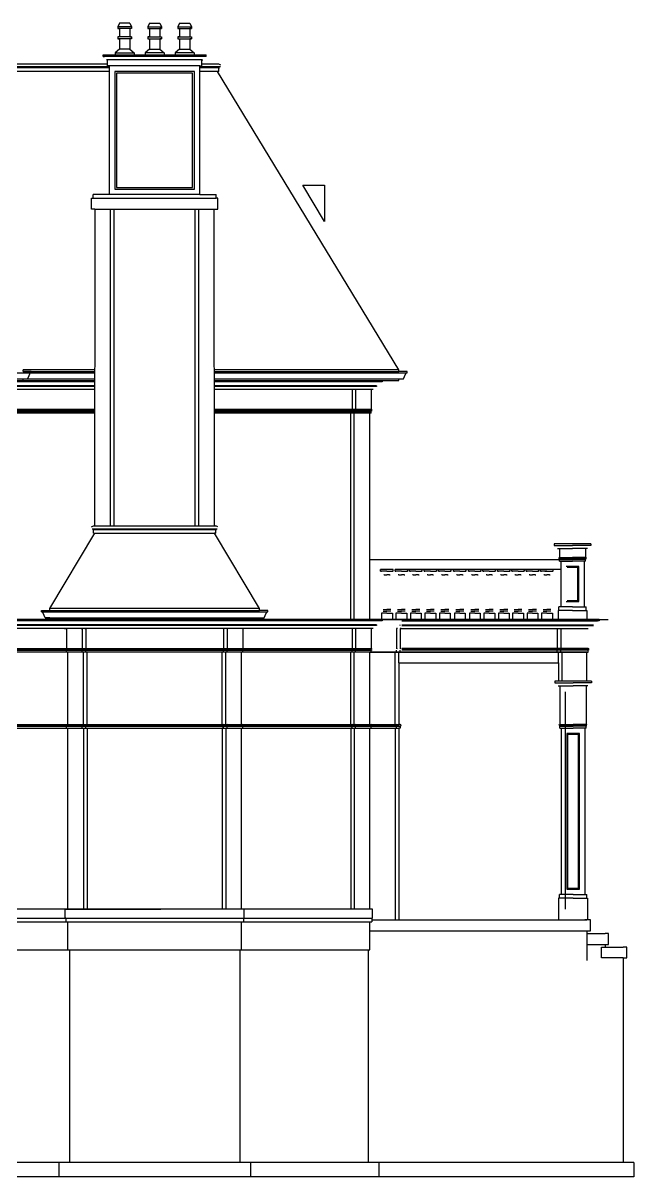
# Model space of a CAD drawing. Header units: metres. Extents: x 0 to 1127, y 0 to 641.
# Drawn here: x 789 to 1127, y 0 to 638 of the extents above; entities that cross this region are included whole.
import ezdxf

# ---------------------------------------------------------------- set-up
doc = ezdxf.new("R2010")
doc.units = ezdxf.units.M

msp = doc.modelspace()

# ---------------------------------------------------------------- linework, layer by layer
at = {"layer": 'EL-Balcony'}
for p, q in [((1082.7, 349.83), (1082.7, 348.83)), ((1082.7, 348.83), (1092.82, 348.83)), ((1084.57, 347.2), (1085.57, 347.2)), ((1085.57, 347.2), (1085.57, 342.2)), ((1085.57, 347.2), (1092.82, 347.2)), ((1102.95, 348.83), (1092.82, 348.83)), ((1100.07, 347.2), (1092.82, 347.2)), ((1100.07, 347.2), (1100.07, 342.2)), ((1101.07, 347.2), (1100.07, 347.2)), ((1102.95, 349.83), (1102.95, 348.83)), ((1085.02, 341.93), (1085.57, 342.2)), ((1085.13, 341.45), (1092.82, 341.45)), ((1085.57, 341.2), (1085.38, 341.2)), ((1085.57, 342.2), (1092.82, 342.2)), ((1085.57, 340.2), (1085.57, 341.2)), ((1085.57, 341.2), (1092.82, 341.2)), ((1085.57, 340.2), (1086.32, 340.2)), ((1086.32, 340.2), (1092.82, 340.2)), ((1100.07, 342.2), (1092.82, 342.2)), ((1100.51, 341.45), (1092.82, 341.45)), ((1100.07, 341.2), (1092.82, 341.2)), ((1099.32, 340.2), (1092.82, 340.2)), ((1100.07, 340.2), (1099.32, 340.2)), ((1100.62, 341.93), (1100.07, 342.2)), ((1100.07, 341.2), (1100.26, 341.2)), ((1100.07, 340.2), (1100.07, 341.2)), ((986.75, 334.7, -2.69), (986.75, 335.7, -2.69)), ((993.75, 335.7, -2.69), (986.75, 335.7, -2.69)), ((986.75, 334.7, -2.69), (987.25, 334.7, -2.69)), ((990.25, 334.7, 23.13), (986.96, 334.7, 23.22)), ((988.78, 332.7, -2.69), (988.45, 332.7, -2.69)), ((988.78, 332.7, 23.19), (990.25, 332.7, 23.11)), ((990.25, 334.7, 23.13), (993.53, 334.7, 23.22)), ((991.71, 332.7, 23.19), (990.25, 332.7, 23.11)), ((991.71, 332.7, -2.69), (992.05, 332.7, -2.69)), ((993.75, 334.7, -2.69), (993.25, 334.7, -2.69)), ((993.75, 334.7, -2.69), (993.75, 335.7, -2.69)), ((994.75, 334.7, -2.69), (994.75, 335.7, -2.69)), ((1001.75, 335.7, -2.69), (994.75, 335.7, -2.69)), ((994.75, 334.7, -2.69), (995.25, 334.7, -2.69)), ((998.25, 334.7, 23.13), (994.96, 334.7, 23.22)), ((996.78, 332.7, -2.69), (996.45, 332.7, -2.69)), ((996.78, 332.7, 23.19), (998.25, 332.7, 23.11)), ((998.25, 334.7, 23.13), (1001.53, 334.7, 23.22)), ((999.71, 332.7, 23.19), (998.25, 332.7, 23.11)), ((999.71, 332.7, -2.69), (1000.05, 332.7, -2.69)), ((1001.75, 334.7, -2.69), (1001.25, 334.7, -2.69)), ((1001.75, 334.7, -2.69), (1001.75, 335.7, -2.69)), ((1002.75, 334.7, -2.69), (1002.75, 335.7, -2.69)), ((1009.75, 335.7, -2.69), (1002.75, 335.7, -2.69)), ((1002.75, 334.7, -2.69), (1003.25, 334.7, -2.69)), ((1006.25, 334.7, 23.13), (1002.96, 334.7, 23.22)), ((1004.78, 332.7, -2.69), (1004.45, 332.7, -2.69)), ((1004.78, 332.7, 23.19), (1006.25, 332.7, 23.11)), ((1006.25, 334.7, 23.13), (1009.53, 334.7, 23.22)), ((1007.71, 332.7, 23.19), (1006.25, 332.7, 23.11)), ((1007.71, 332.7, -2.69), (1008.05, 332.7, -2.69)), ((1009.75, 334.7, -2.69), (1009.25, 334.7, -2.69)), ((1009.75, 334.7, -2.69), (1009.75, 335.7, -2.69)), ((1010.75, 334.7, -2.69), (1010.75, 335.7, -2.69)), ((1017.75, 335.7, -2.69), (1010.75, 335.7, -2.69)), ((1010.75, 334.7, -2.69), (1011.25, 334.7, -2.69)), ((1014.25, 334.7, 23.13), (1010.96, 334.7, 23.22)), ((1012.78, 332.7, -2.69), (1012.45, 332.7, -2.69)), ((1012.78, 332.7, 23.19), (1014.25, 332.7, 23.11)), ((1014.25, 334.7, 23.13), (1017.53, 334.7, 23.22)), ((1015.71, 332.7, 23.19), (1014.25, 332.7, 23.11)), ((1015.71, 332.7, -2.69), (1016.05, 332.7, -2.69)), ((1017.75, 334.7, -2.69), (1017.25, 334.7, -2.69)), ((1017.75, 334.7, -2.69), (1017.75, 335.7, -2.69)), ((1018.75, 334.7, -2.69), (1018.75, 335.7, -2.69)), ((1025.75, 335.7, -2.69), (1018.75, 335.7, -2.69)), ((1018.75, 334.7, -2.69), (1019.25, 334.7, -2.69)), ((1022.25, 334.7, 23.13), (1018.96, 334.7, 23.22)), ((1020.78, 332.7, -2.69), (1020.45, 332.7, -2.69)), ((1020.78, 332.7, 23.19), (1022.25, 332.7, 23.11)), ((1022.25, 334.7, 23.13), (1025.53, 334.7, 23.22)), ((1023.71, 332.7, 23.19), (1022.25, 332.7, 23.11)), ((1023.71, 332.7, -2.69), (1024.05, 332.7, -2.69)), ((1025.75, 334.7, -2.69), (1025.25, 334.7, -2.69)), ((1025.75, 334.7, -2.69), (1025.75, 335.7, -2.69)), ((1027.01, 334.7, -2.69), (1027.01, 335.7, -2.69)), ((1034.01, 335.7, -2.69), (1027.01, 335.7, -2.69)), ((1027.01, 334.7, -2.69), (1027.51, 334.7, -2.69)), ((1030.51, 334.7, 23.13), (1027.23, 334.7, 23.22)), ((1029.04, 332.7, -2.69), (1028.71, 332.7, -2.69)), ((1029.04, 332.7, 23.19), (1030.51, 332.7, 23.11)), ((1030.51, 334.7, 23.13), (1033.79, 334.7, 23.22)), ((1031.97, 332.7, 23.19), (1030.51, 332.7, 23.11)), ((1031.97, 332.7, -2.69), (1032.31, 332.7, -2.69)), ((1034.01, 334.7, -2.69), (1033.51, 334.7, -2.69)), ((1034.01, 334.7, -2.69), (1034.01, 335.7, -2.69)), ((1035.35, 334.7, -2.69), (1035.35, 335.7, -2.69)), ((1042.35, 335.7, -2.69), (1035.35, 335.7, -2.69)), ((1035.35, 334.7, -2.69), (1035.85, 334.7, -2.69)), ((1038.85, 334.7, 23.13), (1035.57, 334.7, 23.22)), ((1037.39, 332.7, -2.69), (1037.05, 332.7, -2.69)), ((1037.39, 332.7, 23.19), (1038.85, 332.7, 23.11)), ((1038.85, 334.7, 23.13), (1042.14, 334.7, 23.22)), ((1040.32, 332.7, 23.19), (1038.85, 332.7, 23.11)), ((1040.32, 332.7, -2.69), (1040.65, 332.7, -2.69)), ((1042.35, 334.7, -2.69), (1041.85, 334.7, -2.69)), ((1042.35, 334.7, -2.69), (1042.35, 335.7, -2.69)), ((1043.35, 334.7, -2.69), (1043.35, 335.7, -2.69)), ((1050.35, 335.7, -2.69), (1043.35, 335.7, -2.69)), ((1043.35, 334.7, -2.69), (1043.85, 334.7, -2.69)), ((1046.85, 334.7, 23.13), (1043.57, 334.7, 23.22)), ((1045.39, 332.7, -2.69), (1045.05, 332.7, -2.69)), ((1045.39, 332.7, 23.19), (1046.85, 332.7, 23.11)), ((1046.85, 334.7, 23.13), (1050.14, 334.7, 23.22)), ((1048.32, 332.7, 23.19), (1046.85, 332.7, 23.11)), ((1048.32, 332.7, -2.69), (1048.65, 332.7, -2.69)), ((1050.35, 334.7, -2.69), (1049.85, 334.7, -2.69)), ((1050.35, 334.7, -2.69), (1050.35, 335.7, -2.69)), ((1051.35, 334.7, -2.69), (1051.35, 335.7, -2.69)), ((1058.35, 335.7, -2.69), (1051.35, 335.7, -2.69)), ((1051.35, 334.7, -2.69), (1051.85, 334.7, -2.69)), ((1054.85, 334.7, 23.13), (1051.57, 334.7, 23.22)), ((1053.39, 332.7, -2.69), (1053.05, 332.7, -2.69)), ((1053.39, 332.7, 23.19), (1054.85, 332.7, 23.11)), ((1054.85, 334.7, 23.13), (1058.14, 334.7, 23.22)), ((1056.32, 332.7, 23.19), (1054.85, 332.7, 23.11)), ((1056.32, 332.7, -2.69), (1056.65, 332.7, -2.69)), ((1058.35, 334.7, -2.69), (1057.85, 334.7, -2.69)), ((1058.35, 334.7, -2.69), (1058.35, 335.7, -2.69)), ((1059.23, 334.7, -2.69), (1059.23, 335.7, -2.69)), ((1066.23, 335.7, -2.69), (1059.23, 335.7, -2.69)), ((1059.23, 334.7, -2.69), (1059.73, 334.7, -2.69)), ((1062.73, 334.7, 23.13), (1059.45, 334.7, 23.22)), ((1061.27, 332.7, -2.69), (1060.93, 332.7, -2.69)), ((1061.27, 332.7, 23.19), (1062.73, 332.7, 23.11)), ((1062.73, 334.7, 23.13), (1066.02, 334.7, 23.22)), ((1064.2, 332.7, 23.19), (1062.73, 332.7, 23.11)), ((1064.2, 332.7, -2.69), (1064.53, 332.7, -2.69)), ((1066.23, 334.7, -2.69), (1065.73, 334.7, -2.69)), ((1066.23, 334.7, -2.69), (1066.23, 335.7, -2.69)), ((1067.23, 334.7, -2.69), (1067.23, 335.7, -2.69)), ((1074.23, 335.7, -2.69), (1067.23, 335.7, -2.69)), ((1067.23, 334.7, -2.69), (1067.73, 334.7, -2.69)), ((1070.73, 334.7, 23.13), (1067.45, 334.7, 23.22)), ((1069.27, 332.7, -2.69), (1068.93, 332.7, -2.69)), ((1069.27, 332.7, 23.19), (1070.73, 332.7, 23.11)), ((1070.73, 334.7, 23.13), (1074.02, 334.7, 23.22)), ((1072.2, 332.7, 23.19), (1070.73, 332.7, 23.11)), ((1072.2, 332.7, -2.69), (1072.53, 332.7, -2.69)), ((1074.23, 334.7, -2.69), (1073.73, 334.7, -2.69)), ((1080.98, 335.7, 15.3), (1073.98, 335.7, 15.3)), ((1074.23, 334.7, -2.69), (1074.23, 335.7, -2.69)), ((1075.23, 334.7, -2.69), (1075.23, 335.7, -2.69)), ((1082.23, 335.7, -2.69), (1075.23, 335.7, -2.69)), ((1075.23, 334.7, -2.69), (1075.73, 334.7, -2.69)), ((1078.73, 334.7, 23.13), (1075.45, 334.7, 23.22)), ((1077.27, 332.7, -2.69), (1076.93, 332.7, -2.69)), ((1077.27, 332.7, 23.19), (1078.73, 332.7, 23.11)), ((1077.48, 334.7, 41.13), (1080.76, 334.7, 41.21)), ((1078.73, 334.7, 23.13), (1082.02, 334.7, 23.22)), ((1080.2, 332.7, 23.19), (1078.73, 332.7, 23.11)), ((1080.2, 332.7, -2.69), (1080.53, 332.7, -2.69)), ((1082.23, 334.7, -2.69), (1081.73, 334.7, -2.69)), ((1082.23, 334.7, -2.69), (1082.23, 335.7, -2.69)), ((988.08, 313.43, -2.55), (988.3, 313.43, -2.55)), ((988.08, 312.67, -2.52), (990.25, 312.67, -2.68)), ((988.3, 313.43, -2.52), (990.25, 313.43, -2.68)), ((992.19, 313.43, -2.52), (990.25, 313.43, -2.68)), ((992.41, 312.67, -2.52), (990.25, 312.67, -2.68)), ((992.41, 313.43, -2.55), (992.19, 313.43, -2.55)), ((996.08, 313.43, -2.55), (996.3, 313.43, -2.55)), ((996.08, 312.67, -2.52), (998.25, 312.67, -2.68)), ((996.3, 313.43, -2.52), (998.25, 313.43, -2.68)), ((1000.19, 313.43, -2.52), (998.25, 313.43, -2.68)), ((1000.41, 312.67, -2.52), (998.25, 312.67, -2.68)), ((1000.41, 313.43, -2.55), (1000.19, 313.43, -2.55)), ((1004.08, 313.43, -2.55), (1004.3, 313.43, -2.55)), ((1004.08, 312.67, -2.52), (1006.25, 312.67, -2.68)), ((1004.3, 313.43, -2.52), (1006.25, 313.43, -2.68)), ((1008.19, 313.43, -2.52), (1006.25, 313.43, -2.68)), ((1008.41, 312.67, -2.52), (1006.25, 312.67, -2.68)), ((1008.41, 313.43, -2.55), (1008.19, 313.43, -2.55)), ((1012.08, 313.43, -2.55), (1012.3, 313.43, -2.55)), ((1012.08, 312.67, -2.52), (1014.25, 312.67, -2.68)), ((1012.3, 313.43, -2.52), (1014.25, 313.43, -2.68)), ((1016.19, 313.43, -2.52), (1014.25, 313.43, -2.68)), ((1016.41, 312.67, -2.52), (1014.25, 312.67, -2.68)), ((1016.41, 313.43, -2.55), (1016.19, 313.43, -2.55)), ((1020.08, 313.43, -2.55), (1020.3, 313.43, -2.55)), ((1020.08, 312.67, -2.52), (1022.25, 312.67, -2.68)), ((1020.3, 313.43, -2.52), (1022.25, 313.43, -2.68)), ((1024.19, 313.43, -2.52), (1022.25, 313.43, -2.68)), ((1024.41, 312.67, -2.52), (1022.25, 312.67, -2.68)), ((1024.41, 313.43, -2.55), (1024.19, 313.43, -2.55)), ((1028.35, 313.43, -2.55), (1028.56, 313.43, -2.55)), ((1028.35, 312.67, -2.52), (1030.51, 312.67, -2.68)), ((1028.56, 313.43, -2.52), (1030.51, 313.43, -2.68)), ((1032.45, 313.43, -2.52), (1030.51, 313.43, -2.68)), ((1032.67, 312.67, -2.52), (1030.51, 312.67, -2.68)), ((1032.67, 313.43, -2.55), (1032.45, 313.43, -2.55)), ((1036.69, 313.43, -2.55), (1036.91, 313.43, -2.55)), ((1036.69, 312.67, -2.52), (1038.85, 312.67, -2.68)), ((1036.91, 313.43, -2.52), (1038.85, 313.43, -2.68)), ((1040.8, 313.43, -2.52), (1038.85, 313.43, -2.68)), ((1041.02, 312.67, -2.52), (1038.85, 312.67, -2.68)), ((1041.02, 313.43, -2.55), (1040.8, 313.43, -2.55)), ((1044.69, 313.43, -2.55), (1044.91, 313.43, -2.55)), ((1044.69, 312.67, -2.52), (1046.85, 312.67, -2.68)), ((1044.91, 313.43, -2.52), (1046.85, 313.43, -2.68)), ((1048.8, 313.43, -2.52), (1046.85, 313.43, -2.68)), ((1049.02, 312.67, -2.52), (1046.85, 312.67, -2.68)), ((1049.02, 313.43, -2.55), (1048.8, 313.43, -2.55)), ((1052.69, 313.43, -2.55), (1052.91, 313.43, -2.55)), ((1052.69, 312.67, -2.52), (1054.85, 312.67, -2.68)), ((1052.91, 313.43, -2.52), (1054.85, 313.43, -2.68)), ((1056.8, 313.43, -2.52), (1054.85, 313.43, -2.68)), ((1057.02, 312.67, -2.52), (1054.85, 312.67, -2.68)), ((1057.02, 313.43, -2.55), (1056.8, 313.43, -2.55)), ((1060.57, 313.43, -2.55), (1060.79, 313.43, -2.55)), ((1060.57, 312.67, -2.52), (1062.73, 312.67, -2.68)), ((1060.79, 313.43, -2.52), (1062.73, 313.43, -2.68)), ((1064.68, 313.43, -2.52), (1062.73, 313.43, -2.68)), ((1064.9, 312.67, -2.52), (1062.73, 312.67, -2.68)), ((1064.9, 313.43, -2.55), (1064.68, 313.43, -2.55)), ((1068.57, 313.43, -2.55), (1068.79, 313.43, -2.55)), ((1068.57, 312.67, -2.52), (1070.73, 312.67, -2.68)), ((1068.79, 313.43, -2.52), (1070.73, 313.43, -2.68)), ((1072.68, 313.43, -2.52), (1070.73, 313.43, -2.68)), ((1072.9, 312.67, -2.52), (1070.73, 312.67, -2.68)), ((1072.9, 313.43, -2.55), (1072.68, 313.43, -2.55)), ((1076.57, 313.43, -2.55), (1076.79, 313.43, -2.55)), ((1076.57, 312.67, -2.52), (1078.73, 312.67, -2.68)), ((1076.79, 313.43, -2.52), (1078.73, 313.43, -2.68)), ((1080.68, 313.43, -2.52), (1078.73, 313.43, -2.68)), ((1080.9, 312.67, -2.52), (1078.73, 312.67, -2.68)), ((1080.9, 313.43, -2.55), (1080.68, 313.43, -2.55)), ((1085.28, 313), (1085.28, 315)), ((1086.32, 315), (1085.28, 315)), ((1092.82, 313), (1085.28, 313)), ((1092.82, 315), (1086.32, 315)), ((1092.82, 315), (1099.32, 315)), ((1092.82, 313), (1100.36, 313)), ((1099.32, 315), (1100.36, 315)), ((1100.36, 313), (1100.36, 315)), ((987.25, 311.43, -2.55), (987.25, 308, -2.55)), ((990.25, 311.43, -2.6), (987.25, 311.43, -2.52)), ((987.25, 308, -2.55), (993.25, 308, -2.69)), ((990.25, 311.43, -2.6), (993.25, 311.43, -2.52)), ((993.25, 311.43, -2.55), (993.25, 308, -2.55)), ((993.25, 308, -2.69), (993.25, 308, -2.69)), ((995.25, 311.43, -2.55), (995.25, 308, -2.55)), ((998.25, 311.43, -2.6), (995.25, 311.43, -2.52)), ((995.25, 308, -2.55), (1001.25, 308, -2.69)), ((998.25, 311.43, -2.6), (1001.25, 311.43, -2.52)), ((1001.25, 311.43, -2.55), (1001.25, 308, -2.55)), ((1001.25, 308, -2.69), (1001.25, 308, -2.69)), ((1003.25, 311.43, -2.55), (1003.25, 308, -2.55)), ((1006.25, 311.43, -2.6), (1003.25, 311.43, -2.52)), ((1003.25, 308, -2.55), (1009.25, 308, -2.69)), ((1006.25, 311.43, -2.6), (1009.25, 311.43, -2.52)), ((1009.25, 311.43, -2.55), (1009.25, 308, -2.55)), ((1009.25, 308, -2.69), (1009.25, 308, -2.69)), ((1011.25, 311.43, -2.55), (1011.25, 308, -2.55)), ((1014.25, 311.43, -2.6), (1011.25, 311.43, -2.52)), ((1011.25, 308, -2.55), (1017.25, 308, -2.69)), ((1014.25, 311.43, -2.6), (1017.25, 311.43, -2.52)), ((1017.25, 311.43, -2.55), (1017.25, 308, -2.55)), ((1017.25, 308, -2.69), (1017.25, 308, -2.69)), ((1019.25, 311.43, -2.55), (1019.25, 308, -2.55)), ((1022.25, 311.43, -2.6), (1019.25, 311.43, -2.52)), ((1019.25, 308, -2.55), (1025.25, 308, -2.69)), ((1022.25, 311.43, -2.6), (1025.25, 311.43, -2.52)), ((1025.25, 311.43, -2.55), (1025.25, 308, -2.55)), ((1025.25, 308, -2.69), (1025.25, 308, -2.69)), ((1027.51, 311.43, -2.55), (1027.51, 308, -2.55)), ((1030.51, 311.43, -2.6), (1027.51, 311.43, -2.52)), ((1027.51, 308, -2.55), (1033.51, 308, -2.69)), ((1030.51, 311.43, -2.6), (1033.51, 311.43, -2.52)), ((1033.51, 311.43, -2.55), (1033.51, 308, -2.55)), ((1033.51, 308, -2.69), (1033.51, 308, -2.69)), ((1035.85, 311.43, -2.55), (1035.85, 308, -2.55)), ((1038.85, 311.43, -2.6), (1035.85, 311.43, -2.52)), ((1035.85, 308, -2.55), (1041.85, 308, -2.69)), ((1038.85, 311.43, -2.6), (1041.85, 311.43, -2.52)), ((1041.85, 311.43, -2.55), (1041.85, 308, -2.55)), ((1041.85, 308, -2.69), (1041.85, 308, -2.69)), ((1043.85, 311.43, -2.55), (1043.85, 308, -2.55)), ((1046.85, 311.43, -2.6), (1043.85, 311.43, -2.52)), ((1043.85, 308, -2.55), (1049.85, 308, -2.69)), ((1046.85, 311.43, -2.6), (1049.85, 311.43, -2.52)), ((1049.85, 311.43, -2.55), (1049.85, 308, -2.55)), ((1049.85, 308, -2.69), (1049.85, 308, -2.69)), ((1051.85, 311.43, -2.55), (1051.85, 308, -2.55)), ((1054.85, 311.43, -2.6), (1051.85, 311.43, -2.52)), ((1051.85, 308, -2.55), (1057.85, 308, -2.69)), ((1054.85, 311.43, -2.6), (1057.85, 311.43, -2.52)), ((1057.85, 311.43, -2.55), (1057.85, 308, -2.55)), ((1057.85, 308, -2.69), (1057.85, 308, -2.69)), ((1059.73, 311.43, -2.55), (1059.73, 308, -2.55)), ((1062.73, 311.43, -2.6), (1059.73, 311.43, -2.52)), ((1059.73, 308, -2.55), (1065.73, 308, -2.69)), ((1062.73, 311.43, -2.6), (1065.73, 311.43, -2.52)), ((1065.73, 311.43, -2.55), (1065.73, 308, -2.55)), ((1065.73, 308, -2.69), (1065.73, 308, -2.69)), ((1067.73, 311.43, -2.55), (1067.73, 308, -2.55)), ((1070.73, 311.43, -2.6), (1067.73, 311.43, -2.52)), ((1067.73, 308, -2.55), (1073.73, 308, -2.69)), ((1070.73, 311.43, -2.6), (1073.73, 311.43, -2.52)), ((1073.73, 311.43, -2.55), (1073.73, 308, -2.55)), ((1073.73, 308, -2.69), (1073.73, 308, -2.69)), ((1075.73, 311.43, -2.55), (1075.73, 308, -2.55)), ((1078.73, 311.43, -2.6), (1075.73, 311.43, -2.52)), ((1075.73, 308, -2.55), (1081.73, 308, -2.69)), ((1078.73, 311.43, -2.6), (1081.73, 311.43, -2.52)), ((1081.73, 311.43, -2.55), (1081.73, 308, -2.55)), ((1081.73, 308, -2.69), (1081.73, 308, -2.69)), ((1086.32, 308), (1092.82, 308)), ((1099.32, 308), (1092.82, 308))]:
    msp.add_line(p, q, dxfattribs=at)
at = {"layer": 'EL-Balcony', "color": 1}
for p, q in [((980.83, 341.2), (1085.74, 341.2, -0.34)), ((1086.32, 335.7, -0.4), (994.96, 335.7, 1.76))]:
    msp.add_line(p, q, dxfattribs=at)
at = {"layer": 'EL-Balcony'}
for points in [[(1102.95, 349.83), (1082.7, 349.83)], [(1086.32, 340.2), (1086.32, 315)], [(1099.32, 340.2), (1099.32, 315)], [(1089.32, 318), (1096.32, 318), (1096.32, 337.2), (1089.32, 337.2)], [(1089.82, 318.5), (1095.82, 318.5), (1095.82, 336.7), (1089.82, 336.7)], [(1085.28, 313), (1084.82, 313), (1084.82, 308), (1086.32, 308)], [(1100.36, 313), (1100.82, 313), (1100.82, 308), (1099.32, 308)]]:
    msp.add_lwpolyline(points, dxfattribs=at)
at = {"layer": 'EL-Roof', "color": 1}
for p, q in [((835.83, 614.75), (573.33, 614.75)), ((897.34, 614.75), (887.83, 614.75)), ((898.43, 614.2), (897.34, 614.75)), ((897.34, 612.75), (897.71, 612.75)), ((897.34, 610.75), (897.34, 612.75)), ((836.83, 610.75), (573.33, 610.75)), ((897.34, 610.75), (886.83, 610.75)), ((996.83, 446), (894.82, 446))]:
    msp.add_line(p, q, dxfattribs=at)
at = {"layer": 'EL-Roof', "color": 8}
for p, q in [((836.83, 613.25), (573.33, 613.25)), ((836.83, 612.75), (573.33, 612.75)), ((898.21, 613.25), (886.83, 613.25)), ((897.34, 612.75), (886.83, 612.75)), ((675.15, 444.25), (793.09, 444.25)), ((677.18, 440.87), (828.85, 440.87)), ((689, 440.87), (789.08, 440.87)), ((789.08, 445), (828.85, 445)), ((789.08, 444.25), (828.85, 444.25)), ((894.82, 445), (996.83, 445)), ((894.82, 444.25), (1000.84, 444.25)), ((894.82, 440.87), (996.83, 440.87))]:
    msp.add_line(p, q, dxfattribs=at)
at = {"layer": 'EL-Roof', "color": 1}
for points in [[(996.83, 446), (896.59, 610.75)], [(779.83, 440), (828.85, 440)], [(828.85, 446), (789.08, 446)], [(894.82, 440), (996.83, 440)], [(996.83, 440), (996.83, 440.87), (999.33, 440.87), (999.94, 442.2), (1000.84, 444.25), (1001.34, 444.25), (1001.34, 445), (996.83, 445), (996.83, 446)]]:
    msp.add_lwpolyline(points, dxfattribs=at)
at = {"layer": 'EL-Roof'}
for points in [[(677.7, 440), (789.08, 440)], [(789.08, 440), (789.08, 440.87), (791.58, 440.87), (792.19, 442.2), (793.09, 444.25), (793.59, 444.25), (793.59, 445), (789.08, 445), (789.08, 446)]]:
    msp.add_lwpolyline(points, dxfattribs=at)
at = {"layer": 'EL-Stair'}
for p, q in [((1100.82, 134.5), (1110.82, 134.5)), ((1110.82, 127, -3.04), (1120.82, 127))]:
    msp.add_line(p, q, dxfattribs=at)
for points in [[(1100.82, 136), (1102.82, 136), (1102.82, 142), (1100.85, 142)], [(1100.82, 136), (1100.82, 119.5)], [(1110.8, 128.5), (1112.8, 128.5), (1112.8, 134.5), (1110.82, 134.5)], [(1110.82, 128.5), (1110.82, 127)], [(1110.82, 121), (1108.82, 121), (1108.82, 127), (1110.8, 127)]]:
    msp.add_lwpolyline(points, dxfattribs=at)
at = {"layer": 'EL-Stair', "elevation": -24.5}
for points in [[(1120.8, 121), (1122.8, 121), (1122.8, 127), (1120.82, 127)], [(1120.82, 121), (1120.8, 119.5)]]:
    msp.add_lwpolyline(points, dxfattribs=at)
at = {"layer": 'EL-Trim', "color": 8}
for p, q in [((849.02, 635.52), (841.45, 635.52)), ((849.02, 634.52), (841.45, 634.52)), ((858.05, 635.52), (865.62, 635.52)), ((858.05, 634.52), (865.62, 634.52)), ((874.65, 635.52), (882.22, 635.52)), ((874.65, 634.52), (882.22, 634.52)), ((849.02, 629.89), (841.45, 629.89)), ((849.02, 628.89), (841.45, 628.89)), ((858.05, 629.89), (865.62, 629.89)), ((858.05, 628.89), (865.62, 628.89)), ((874.65, 629.89), (882.22, 629.89)), ((874.65, 628.89), (882.22, 628.89)), ((889.63, 619.02), (833.43, 619.02)), ((839.95, 621.02), (850.52, 621.02)), ((848.02, 623.02), (842.45, 623.02)), ((867.12, 621.02), (856.55, 621.02)), ((859.05, 623.02), (864.62, 623.02)), ((883.72, 621.02), (873.15, 621.02)), ((875.65, 623.02), (881.22, 623.02)), ((887.83, 617.22), (835.23, 617.22)), ((886.83, 613.81), (836.83, 613.81)), ((827.83, 540.76), (895.83, 540.76)), ((837.46, 359.67), (837.46, 534.75)), ((839.46, 359.67), (839.46, 534.75)), ((884.21, 359.67), (884.21, 534.75)), ((886.21, 359.67), (886.21, 534.75)), ((974.84, 440), (974.84, 439.25)), ((976.84, 440), (976.84, 439.25)), ((828.85, 435), (671.25, 435)), ((828.85, 436.63), (674.06, 436.63)), ((828.85, 437.13), (674.12, 437.13)), ((828.85, 439.25), (676.25, 439.25)), ((986.59, 439.25), (894.82, 439.25)), ((984.46, 437.13), (894.82, 437.13)), ((984.46, 436.63), (894.82, 436.63)), ((981.59, 435), (894.82, 435)), ((970.96, 435), (970.96, 424)), ((972.83, 437.13), (972.83, 436.63)), ((972.96, 435), (972.96, 424)), ((974.84, 439.25), (974.34, 439.25)), ((974.83, 437.13), (974.83, 436.63)), ((976.84, 439.25), (976.34, 439.25)), ((828.84, 424), (671.25, 424)), ((671.25, 423), (828.84, 423)), ((828.84, 423.25), (671.67, 423.25)), ((981.58, 424), (894.83, 424)), ((982.02, 423.25), (894.83, 423.25)), ((894.83, 423), (981.77, 423)), ((970.21, 308), (970.21, 422)), ((971.51, 423.73), (970.96, 424)), ((970.96, 422), (970.96, 423)), ((972.21, 308), (972.21, 422)), ((973.51, 423.73), (972.96, 424)), ((972.96, 422), (972.96, 423)), ((827.24, 358.17), (896.43, 358.17)), ((828.08, 357.67), (895.58, 357.67)), ((987.58, 307.25), (592, 307.25)), ((817.83, 308), (817.83, 307.25)), ((819.83, 308), (819.83, 307.25)), ((903.84, 308), (903.84, 307.25)), ((905.84, 308), (905.84, 307.25)), ((974.84, 308), (974.84, 307.25)), ((976.84, 308), (976.84, 307.25)), ((976.84, 308), (976.84, 307.25)), ((998.5, 307.26), (1106.57, 307.25)), ((999.46, 308), (999.46, 307.25)), ((984.47, 305.13), (592, 305.13)), ((984.46, 304.63), (592, 304.63)), ((819.83, 305.13), (819.83, 304.63)), ((821.21, 303), (821.71, 303)), ((821.71, 303), (821.71, 292)), ((821.83, 305.13), (821.83, 304.63)), ((823.21, 303), (823.71, 303)), ((823.71, 303), (823.71, 292)), ((899.96, 303), (899.96, 292)), ((900.46, 303), (899.96, 303)), ((901.83, 305.13), (901.83, 304.63)), ((901.96, 303), (901.96, 292)), ((902.46, 303), (901.96, 303)), ((903.83, 305.13), (903.83, 304.63)), ((970.96, 303), (970.96, 292)), ((971.46, 303), (970.96, 303)), ((972.83, 305.13), (972.83, 304.63)), ((972.96, 303), (972.96, 292)), ((973.46, 303), (972.96, 303)), ((974.83, 305.13), (974.83, 304.63)), ((995.59, 303), (995.59, 292)), ((996.09, 303), (995.59, 303)), ((997.46, 305.13), (997.46, 304.63)), ((998.5, 305.13), (1104.45, 305.13)), ((998.5, 304.63), (1104.38, 304.63)), ((1084.45, 305.13), (1084.45, 304.63)), ((1085.82, 303), (1086.32, 303)), ((1086.32, 303), (1086.32, 292)), ((592, 292), (981.58, 292)), ((592, 291.25), (982.03, 291.25)), ((592, 291), (981.77, 291)), ((821.16, 291.73), (821.71, 292)), ((821.71, 290), (821.71, 291)), ((822.46, 250), (822.46, 290)), ((823.16, 291.73), (823.71, 292)), ((823.71, 290), (823.71, 291)), ((824.46, 250), (824.46, 290)), ((899.21, 250), (899.21, 290)), ((900.51, 291.73), (899.96, 292)), ((899.96, 290), (899.96, 291)), ((901.21, 250), (901.21, 290)), ((902.51, 291.73), (901.96, 292)), ((901.96, 290), (901.96, 291)), ((970.21, 250), (970.21, 290)), ((971.51, 291.73), (970.96, 292)), ((970.96, 290), (970.96, 291)), ((972.21, 250), (972.21, 290)), ((973.51, 291.73), (972.96, 292)), ((972.96, 290), (972.96, 291)), ((994.84, 250), (994.84, 290)), ((996.13, 291.73), (995.59, 292)), ((995.59, 290), (995.59, 291)), ((1101.57, 292), (998.5, 292.01)), ((1102, 291.25), (998.5, 291.26)), ((1101.68, 291), (998.5, 291.01)), ((1085.77, 291.73), (1086.32, 292)), ((1086.32, 290), (1086.32, 291)), ((1087.07, 274), (1087.07, 290)), ((671.25, 249), (981.77, 249, 0.75)), ((671.67, 249.25), (982.04, 249.25)), ((821.16, 249.73), (821.71, 250)), ((821.71, 249), (821.52, 249)), ((821.71, 248), (821.71, 249)), ((823.16, 249.73), (823.71, 250)), ((823.71, 249), (823.52, 249)), ((823.71, 248), (823.71, 249)), ((900.51, 249.73), (899.96, 250)), ((899.96, 249), (900.15, 249)), ((899.96, 248), (899.96, 249)), ((902.51, 249.73), (901.96, 250)), ((901.96, 249), (902.15, 249)), ((901.96, 248), (901.96, 249)), ((971.51, 249.73), (970.96, 250)), ((970.96, 249), (971.15, 249)), ((970.96, 248), (970.96, 249)), ((973.51, 249.73), (972.96, 250)), ((972.96, 249), (973.15, 249)), ((972.96, 248), (972.96, 249)), ((981.77, 249), (997.58, 249)), ((981.99, 249.25), (997.99, 249.25)), ((995.58, 249), (995.77, 249)), ((996.13, 249.73), (995.59, 250)), ((995.59, 248), (995.59, 249)), ((822.46, 248), (822.46, 148)), ((823.71, 248), (824.46, 248)), ((899.96, 248), (899.21, 248)), ((901.21, 248), (901.21, 148)), ((970.96, 248), (970.21, 248)), ((972.21, 248), (972.21, 148)), ((1093.13, 154, 18.27), (1085.59, 154, 18.27)), ((1093.13, 154, 18.27), (1100.67, 154, 18.27)), ((592, 143), (982.33, 143))]:
    msp.add_line(p, q, dxfattribs=at)
at = {"layer": 'EL-Trim'}
for p, q in [((886.83, 542.75), (836.83, 542.75)), ((828.83, 534.75), (894.83, 534.75))]:
    msp.add_line(p, q, dxfattribs=at)
at = {"layer": 'EL-Trim', "color": 8}
for points in [[(824.46, 250), (824.46, 250)], [(899.21, 250), (899.21, 250)], [(970.21, 250), (970.21, 250)], [(824.46, 248), (824.46, 148)], [(899.21, 248), (899.21, 148)], [(970.21, 248), (970.21, 148)], [(994.84, 248), (994.84, 142)]]:
    msp.add_lwpolyline(points, dxfattribs=at)
at = {"layer": 'EL-Wall'}
for p, q in [((833.43, 619.02), (833.43, 620.02)), ((833.43, 619.02), (833.43, 619.02)), ((833.43, 619.02), (834.03, 619.02)), ((890.23, 619.02), (889.63, 619.02)), ((890.23, 619.02), (890.23, 620.02)), ((890.23, 619.02), (890.23, 619.02)), ((835.83, 617.22), (835.23, 617.22)), ((887.83, 617.22), (888.43, 617.22)), ((1085.59, 154, 18.27), (1085.59, 156, 18.27)), ((1086.63, 156, 18.27), (1085.59, 156, 18.27)), ((1099.63, 156, 18.27), (1100.67, 156, 18.27)), ((1100.67, 154, 18.27), (1100.67, 156, 18.27))]:
    msp.add_line(p, q, dxfattribs=at)
at = {"layer": 'EL-Wall', "elevation": 18.27}
for points in [[(1085.59, 154), (1085.13, 154), (1085.13, 142), (1099.63, 142)], [(1100.67, 154), (1101.13, 154), (1101.13, 142), (1099.63, 142)]]:
    msp.add_lwpolyline(points, dxfattribs=at)
at = {"layer": 'FP-Footing'}
for p, q in [((814.83, 119.5), (814.83, 8)), ((908.84, 119.5), (908.84, 8)), ((979.84, 119.5), (979.84, 8)), ((1120.8, 119.5, -24.5), (1120.8, 8, -24.5)), ((1126.8, 8, -24.5), (0, 8, -2.31)), ((808.83, 8), (808.83, 0)), ((914.84, 8), (914.84, 0)), ((985.84, 8), (985.84, 0)), ((1126.8, 8, -24.5), (1126.8, 0, -24.5)), ((1126.8, 0, -24.5), (0, 0, -2.31))]:
    msp.add_line(p, q, dxfattribs=at)
at = {"layer": 'FP-Hatch'}
for p, q in [((1107.57, 308), (987.58, 308)), ((1098.48, 308, 9.97), (1104.48, 308, 9.83)), ((1104.48, 308, 9.83), (1104.48, 308, 9.83)), ((1106.48, 308, 8.14), (1112.48, 308, 8)), ((1100.82, 290), (980.83, 290)), ((1088.79, 268), (1088.79, 148))]:
    msp.add_line(p, q, dxfattribs=at)
at = {"layer": 'FP-Hatch', "elevation": -18.05}
for points in [[(1089.63, 159), (1096.63, 159), (1096.63, 245), (1089.63, 245)], [(1090.13, 159.5), (1096.13, 159.5), (1096.13, 244.5), (1090.13, 244.5)]]:
    msp.add_lwpolyline(points, close=True, dxfattribs=at)
at = {"layer": 'FP-Note'}
msp.add_lwpolyline([(943.73, 547.89), (955.73, 547.89), (955.73, 527.89), (943.73, 547.89)], dxfattribs=at)
at = {"layer": 'FP-Proposed Wall'}
for p, q in [((833.43, 620.02), (890.23, 620.02)), ((835.83, 613.81), (835.83, 617.22)), ((836.83, 613.81), (835.83, 613.81)), ((836.83, 542.75), (836.83, 613.81)), ((886.83, 542.75), (886.83, 613.81)), ((886.83, 613.81), (887.83, 613.81)), ((887.83, 613.81), (887.83, 617.22)), ((827.83, 540.76), (827.83, 542.75)), ((836.83, 542.75), (827.83, 542.75)), ((886.83, 542.75), (895.83, 542.75)), ((895.83, 540.76), (895.83, 542.75)), ((826.83, 534.75), (826.83, 540.76)), ((826.83, 540.76), (827.83, 540.76)), ((896.83, 540.76), (895.83, 540.76)), ((896.83, 534.75), (896.83, 540.76)), ((828.83, 534.75), (826.83, 534.75)), ((828.83, 359.67), (828.86, 534.75)), ((894.83, 359.67), (894.8, 534.75)), ((894.83, 534.75), (896.83, 534.75)), ((826.99, 359.12), (828.08, 359.67)), ((828.08, 357.67), (827.7, 357.67)), ((828.08, 359.67), (895.59, 359.67)), ((828.08, 355.67), (828.08, 357.67)), ((896.68, 359.12), (895.58, 359.67)), ((895.58, 357.67), (895.96, 357.67)), ((895.58, 355.67), (895.58, 357.67)), ((828.08, 355.67), (828.83, 355.67)), ((895.58, 355.67), (894.83, 355.67)), ((807.08, 308), (807.08, 307.25)), ((916.58, 308), (916.58, 307.25)), ((810.21, 305.13), (810.21, 304.63)), ((812.08, 303), (813.08, 303)), ((813.08, 303), (813.08, 292)), ((910.58, 303), (910.58, 292)), ((911.58, 303), (910.58, 303)), ((913.46, 305.13), (913.46, 304.63)), ((812.53, 291.73), (813.08, 292)), ((813.08, 290), (813.08, 291)), ((813.83, 250), (813.83, 290)), ((909.83, 250), (909.83, 290)), ((911.13, 291.73), (910.58, 292)), ((910.58, 290), (910.58, 291)), ((1083, 274, -17.71), (1083, 273, -17.71)), ((1084.88, 271.38, -17.71), (1085.88, 271.38, -17.71)), ((1085.88, 271.38, -17.71), (1085.88, 250, 17.37)), ((1100.38, 271.38, -17.71), (1100.38, 250, 17.37)), ((1101.38, 271.38, -17.71), (1100.38, 271.38, -17.71)), ((1103.25, 274, -17.71), (1103.25, 273, -17.71)), ((812.53, 249.73), (813.08, 250)), ((813.08, 249), (812.89, 249)), ((813.08, 248), (813.08, 249)), ((911.13, 249.73), (910.58, 250)), ((910.58, 249), (910.77, 249)), ((910.58, 248), (910.58, 249)), ((1085.33, 249.72, 17.37), (1085.88, 250, 17.37)), ((1085.88, 249, 17.37), (1085.69, 249, 17.37)), ((1085.88, 248, 17.37), (1085.88, 249, 17.37)), ((1100.93, 249.72, 17.37), (1100.38, 250, 17.37)), ((1100.38, 249, 17.37), (1100.57, 249, 17.37)), ((1100.38, 248, 17.37), (1100.38, 249, 17.37)), ((813.83, 148), (813.83, 248)), ((909.83, 148), (909.83, 248)), ((1085.88, 248, 17.37), (1086.63, 248, 17.37)), ((1100.38, 248, 17.37), (1099.63, 248, 17.37)), ((812.79, 143), (812.79, 141)), ((813.83, 125.5), (813.83, 141)), ((909.84, 125.5), (909.84, 141)), ((910.87, 143), (910.87, 141)), ((981.87, 142.01), (1100.85, 142))]:
    msp.add_line(p, q, dxfattribs=at)
at = {"layer": 'FP-Proposed Wall', "color": 1}
for p, q in [((987.58, 440), (987.58, 439.25)), ((981.58, 435), (981.58, 424)), ((982.58, 435), (981.58, 435)), ((984.46, 437.13), (984.46, 436.63)), ((987.58, 439.25), (986.58, 439.25)), ((828.84, 422), (592, 422)), ((981.58, 422), (894.83, 422)), ((981.58, 422), (980.83, 422)), ((980.83, 308), (980.83, 422)), ((982.13, 423.73), (981.58, 424)), ((981.58, 423), (981.77, 423)), ((981.58, 422), (981.58, 423)), ((987.58, 308), (779.83, 308)), ((987.58, 308), (1107.57, 308)), ((987.58, 308), (987.58, 307.25)), ((1107.57, 307.25), (1106.57, 307.25)), ((1107.57, 308), (1107.57, 307.25)), ((982.58, 303), (592, 303)), ((981.58, 303), (981.58, 292)), ((982.58, 303), (981.58, 303)), ((984.46, 305.13), (984.46, 304.63)), ((998.09, 303.01), (1101.57, 303)), ((981.58, 290), (592, 290)), ((980.83, 290), (1101.57, 290.01)), ((980.83, 250), (980.83, 290)), ((980.83, 250), (980.83, 290)), ((982.13, 291.73), (981.58, 292)), ((982.13, 291.73), (981.58, 292)), ((981.58, 290), (981.58, 291)), ((981.58, 290), (981.58, 291)), ((1100.82, 274), (1100.82, 290)), ((1102.12, 291.73), (1101.57, 292)), ((1101.57, 290), (1101.57, 291)), ((996.83, 284), (1085.07, 283.99)), ((1085.88, 271.38, -17.71), (1093.13, 271.38, -17.71)), ((1100.38, 271.38, -17.71), (1093.13, 271.38, -17.71)), ((982.13, 249.73), (981.58, 250)), ((982.13, 249.73), (981.58, 250)), ((981.58, 249), (981.77, 249)), ((981.58, 249), (981.77, 249)), ((981.58, 248), (981.58, 249)), ((981.58, 248), (981.58, 249)), ((980.83, 248), (996.84, 248)), ((980.83, 148), (980.83, 248)), ((980.83, 148), (980.83, 248)), ((1086.63, 248, 17.37), (1093.13, 248, 17.37)), ((1099.63, 248, 17.37), (1093.13, 248, 17.37)), ((1093.13, 156, 18.27), (1086.63, 156, 18.27)), ((1093.13, 156, 18.27), (1099.63, 156, 18.27)), ((980.84, 125.5), (980.84, 141)), ((981.87, 143), (981.87, 141)), ((980.84, 136.01), (1100.82, 136)), ((1100.82, 128.5), (1110.82, 128.5)), ((1120.8, 121, -24.5), (1110.82, 121, -24.5))]:
    msp.add_line(p, q, dxfattribs=at)
at = {"layer": 'FP-Proposed Wall', "color": 8}
for p, q in [((799.33, 313), (919.83, 313)), ((799.33, 312.25), (923.84, 312.25)), ((801.33, 308.87), (919.83, 308.87)), ((1083, 273, -17.71), (1093.13, 273, -17.71)), ((1103.25, 273, -17.71), (1093.13, 273, -17.71)), ((1085.44, 249.25, 17.37), (1093.13, 249.25, 17.37)), ((1085.88, 250, 17.37), (1093.13, 250, 17.37)), ((1085.88, 249, 17.37), (1093.13, 249, 17.37)), ((1100.38, 250, 17.37), (1093.13, 250, 17.37)), ((1100.82, 249.25, 17.37), (1093.13, 249.25, 17.37)), ((1100.38, 249, 17.37), (1093.13, 249, 17.37))]:
    msp.add_line(p, q, dxfattribs=at)
at = {"layer": 'FP-Proposed Wall'}
for points in [[(848.02, 637.52), (842.45, 637.52), (841.45, 635.52), (841.45, 634.52), (842.45, 634.54), (842.45, 629.89), (841.45, 629.89), (841.45, 628.89), (842.45, 628.89), (842.45, 623.02), (839.95, 621.02), (839.95, 620.02)], [(848.02, 637.52), (849.02, 635.52), (849.02, 634.52), (848.02, 634.54), (848.02, 629.89), (849.02, 629.89), (849.02, 628.89), (848.02, 628.89), (848.02, 623.02), (850.52, 621.02), (850.52, 620.02)], [(859.05, 637.52), (858.05, 635.52), (858.05, 634.52), (859.05, 634.54), (859.05, 629.89), (858.05, 629.89), (858.05, 628.89), (859.05, 628.89), (859.05, 623.02), (856.55, 621.02), (856.55, 620.02)], [(859.05, 637.52), (864.62, 637.52), (865.62, 635.52), (865.62, 634.52), (864.62, 634.54), (864.62, 629.89), (865.62, 629.89), (865.62, 628.89), (864.62, 628.89), (864.62, 623.02), (867.12, 621.02), (867.12, 620.02)], [(875.65, 637.52), (874.65, 635.52), (874.65, 634.52), (875.65, 634.54), (875.65, 629.89), (874.65, 629.89), (874.65, 628.89), (875.65, 628.89), (875.65, 623.02), (873.15, 621.02), (873.15, 620.02)], [(875.65, 637.52), (881.22, 637.52), (882.22, 635.52), (882.22, 634.52), (881.22, 634.54), (881.22, 629.89), (882.22, 629.89), (882.22, 628.89), (881.22, 628.89), (881.22, 623.02), (883.72, 621.02), (883.72, 620.02)], [(803.83, 314), (828.83, 355.67)], [(828.83, 355.67), (894.83, 355.67)], [(919.83, 314), (894.83, 355.67)], [(803.83, 308), (803.83, 308.87), (801.33, 308.87), (800.73, 310.2), (799.83, 312.25), (799.33, 312.25), (799.33, 313), (803.83, 313), (803.83, 314)], [(919.83, 314), (803.83, 314)], [(919.83, 308), (919.83, 308.87), (922.33, 308.87), (922.94, 310.2), (923.84, 312.25), (924.34, 312.25), (924.34, 313), (919.83, 313), (919.83, 314)], [(919.83, 308), (803.83, 308)], [(812.79, 143), (812.33, 143), (812.33, 148), (865.33, 148)], [(910.87, 143), (911.33, 143), (911.33, 148), (865.33, 148)], [(814.83, 125.5), (814.83, 119.5)], [(908.84, 125.5), (908.84, 119.5)], [(979.84, 121), (979.84, 119.5)]]:
    msp.add_lwpolyline(points, dxfattribs=at)
at = {"layer": 'FP-Proposed Wall', "color": 8}
for points in [[(883.83, 610.81), (839.83, 610.81), (839.83, 545.75), (883.83, 545.75)], [(882.83, 609.81), (840.83, 609.81), (840.83, 546.75), (882.83, 546.75)]]:
    msp.add_lwpolyline(points, close=True, dxfattribs=at)
at = {"layer": 'FP-Proposed Wall', "color": 1}
for points in [[(981.58, 291), (981.77, 291)], [(1101.57, 291), (1101.76, 291)], [(996.83, 283.99), (996.83, 250)], [(1085.07, 283.99), (1085.07, 274)], [(997.58, 249), (997.77, 249), (998.02, 249.25), (998.13, 249.73), (997.58, 250), (996.83, 250)], [(997.58, 249), (997.58, 248), (996.83, 248)], [(996.83, 248), (996.83, 142)], [(981.87, 143), (982.33, 143), (982.33, 148), (774.58, 148)], [(979.84, 125.5), (979.84, 119.5)]]:
    msp.add_lwpolyline(points, dxfattribs=at)
at = {"layer": 'FP-Proposed Wall'}
for points, elevation in [([(1103.25, 274), (1083, 274)], -17.71), ([(1086.63, 248), (1086.63, 156)], -18.05), ([(1099.63, 248), (1099.63, 156)], -18.05)]:
    msp.add_lwpolyline(points, dxfattribs=dict(at, elevation=elevation))
at = {"layer": 'FP-Stair'}
for p, q in [((1001.46, 308), (1001.46, 307.25)), ((997.59, 303), (997.59, 292)), ((998.09, 303), (997.59, 303)), ((999.46, 305.13), (999.46, 304.63)), ((1082.45, 305.13), (1082.45, 304.63)), ((1083.82, 303), (1084.32, 303)), ((1084.32, 303), (1084.32, 292)), ((996.83, 283.99), (996.83, 290)), ((998.13, 291.73), (997.59, 292)), ((997.59, 290), (997.59, 291)), ((1083.77, 291.73), (1084.32, 292)), ((1084.32, 290), (1084.32, 291)), ((1085.07, 283.99), (1085.07, 290)), ((773.83, 250), (981.58, 250)), ((980.33, 250), (996.84, 250)), ((671.25, 248), (981.58, 248)), ((774.12, 141), (981.87, 141)), ((773.08, 125.5), (980.84, 125.5))]:
    msp.add_line(p, q, dxfattribs=at)

doc.saveas('drawing.dxf')
